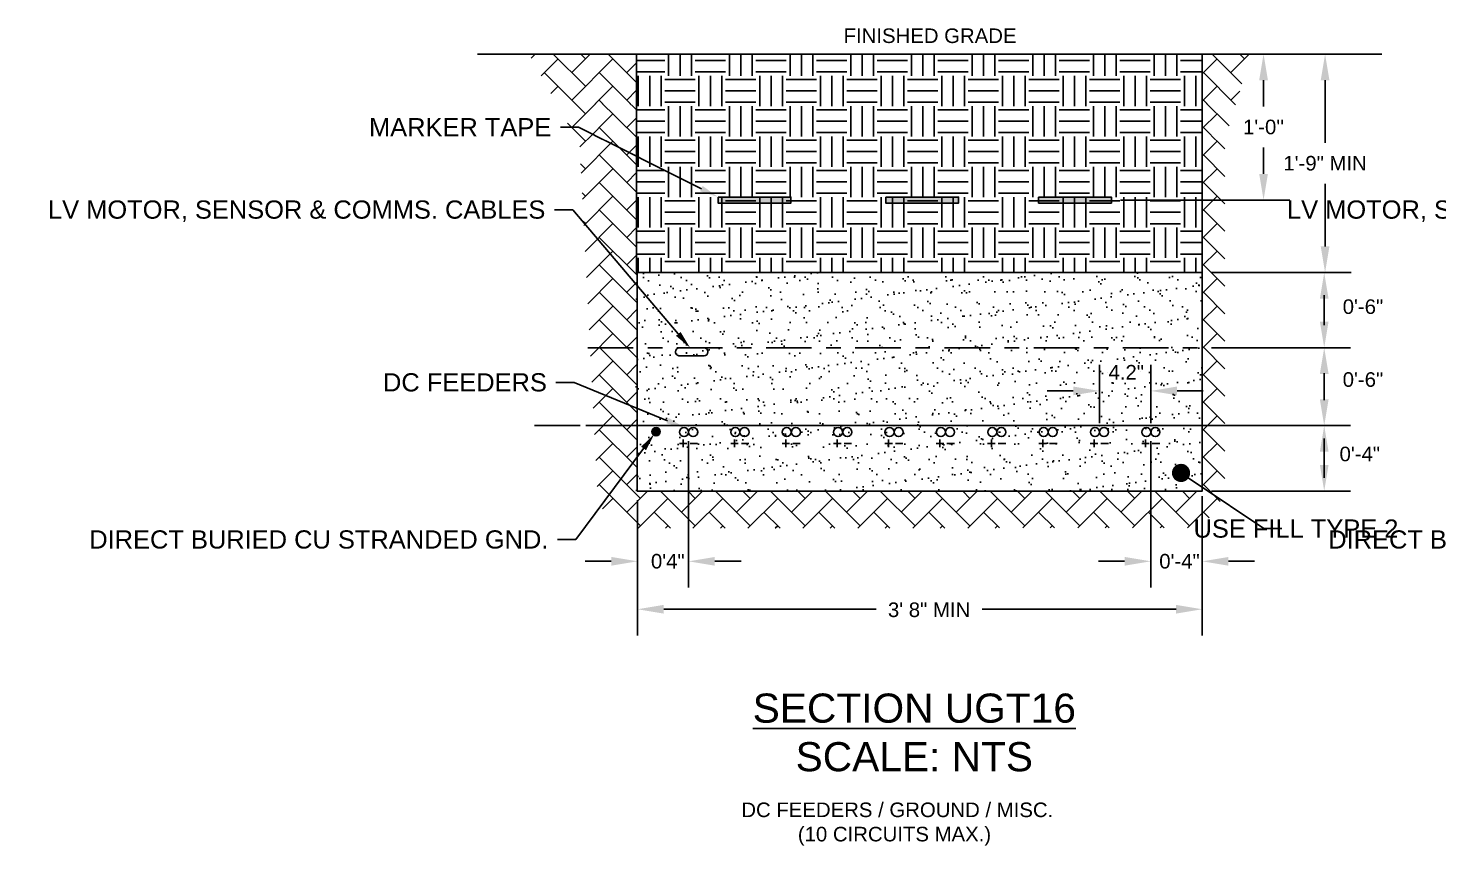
# Model space of a CAD drawing. Header units: feet. Extents: x -21 to 1000, y -35 to 71.
# Drawn here: x 871.3 to 880.98, y 41.56 to 47.17 of the extents above; entities that cross this region are included whole.
import ezdxf
from ezdxf import colors
from ezdxf.entities.mleader import LeaderData, LeaderLine
from ezdxf.math import Vec2, Vec3

# ---------------------------------------------------------------- set-up
doc = ezdxf.new("R2010")
doc.units = ezdxf.units.FT
doc.header["$MEASUREMENT"] = 0
doc.linetypes.add('CENTER', pattern=[2, 1.25, -0.25, 0.25, -0.25])
for name, color, linetype in [('E-CABL-HARN-CBHR', 2, 'Continuous'), ('E-CABL-INST', 1, 'INSTRUMENT_CABLE'), ('E-CABL-UG2', 142, 'GROUND_WIRE_G2'), ('E-FIN-GR', 4, 'Continuous'), ('E-MRKR-TREN', 6, 'Continuous'), ('E-TREN', 3, 'Continuous'), ('E-TREN-HATCH', 254, 'Continuous'), ('G-ANNO-TEXT', 1, 'Continuous'), ('G-DIMS', 7, 'Continuous'), ('G-TEXT', 7, 'Continuous'), ('text', 1, 'Continuous'), ('X-SES2-TREN_SECT$0$G-TEXT', 7, 'Continuous')]:
    doc.layers.add(name, color=color, linetype=linetype)
doc.styles.add('NEI-A', font='arial.ttf')
doc.styles.get("Standard").update_dxf_attribs({"font": 'arial.ttf'})
doc.linetypes.add('GROUND_WIRE_G2', pattern='A,1,-0.2,["G2",Standard,S=0.1,R=0,X=-0.1,Y=-0.05],-0.2', length=1.4)
doc.linetypes.add('INSTRUMENT_CABLE', pattern='A,1,-0.2,["INST",Standard,S=0.1,R=0,X=-0.09,Y=-0.05],-0.3', length=1.5)
doc.dimstyles.new('Annotative - Arch', dxfattribs={"dimscale": 0, "dimtxt": 0.1, "dimasz": 0.18, "dimexe": 0.18, "dimexo": 0.0625, "dimgap": 0.09, "dimtad": 0, "dimtih": 1, "dimtoh": 1, "dimdec": 4, "dimlfac": 12, "dimzin": 0, "dimdsep": 46, "dimlunit": 4, "dimtxsty": 'NEI-A', "dimcen": 0.09, "dimadec": 1, "dimazin": 0, "dimtfac": 1, "dimtdec": 4, "dimtofl": 0, "dimtmove": 0, "dimatfit": 3, "dimfxl": 1, "dimtolj": 1, "dimtzin": 0, "dimarcsym": 0})

# ---------------------------------------------------------------- blocks, each defined once
blk = doc.blocks.new('_Dot')
at = {"color": 0, "linetype": 'ByBlock', "lineweight": -2}
blk.add_line((-0.5, 0), (-1, 0), dxfattribs=at)
at = {"color": 0, "linetype": 'ByBlock', "const_width": 0.5}
blk.add_lwpolyline([(-0.25, 0, 1), (0.25, 0, 1)], format="xyb", close=True, dxfattribs=at)
blk = doc.blocks.new('*D147')
at = {"layer": 'Defpoints', "color": 0, "transparency": 16777216}
for p in [(879.3657, 46.9897), (879.7806, 46.9897), (878.7361, 45.9872)]:
    blk.add_point(p, dxfattribs=at)
at = {"layer": 'text', "color": 0, "lineweight": -2, "transparency": 16777216}
for p, q in [((879.4282, 46.9897), (879.9606, 46.9897)), ((879.7806, 46.8097), (879.7806, 46.6295)), ((879.7806, 46.1672), (879.7806, 46.3474)), ((878.7986, 45.9872), (879.9606, 45.9872))]:
    blk.add_line(p, q, dxfattribs=at)
at = {"layer": 'text', "color": 0, "transparency": 16777216}
for points in [[(879.7506, 46.8097), (879.8106, 46.8097), (879.7806, 46.9897)], [(879.7506, 46.1672), (879.8106, 46.1672), (879.7806, 45.9872)]]:
    blk.add_solid(points, dxfattribs=at)
at = {"layer": 'text', "color": 0, "transparency": 16777216, "insert": (879.7806, 46.4885), "char_height": 0.1, "attachment_point": 5, "style": 'NEI-A'}
blk.add_mtext("\\A1;1'-0''", dxfattribs=at)
blk = doc.blocks.new('*D174')
at = {"layer": 'Defpoints', "color": 0, "transparency": 16777216}
for p in [(879.3596, 46.9897), (880.2031, 46.9897), (879.3596, 45.4897)]:
    blk.add_point(p, dxfattribs=at)
at = {"layer": 'text', "color": 0, "lineweight": -2, "transparency": 16777216}
for p, q in [((879.4221, 46.9897), (880.3831, 46.9897)), ((880.2031, 46.8097), (880.2031, 46.3808)), ((880.2031, 45.6697), (880.2031, 46.0986)), ((879.4221, 45.4897), (880.3831, 45.4897))]:
    blk.add_line(p, q, dxfattribs=at)
at = {"layer": 'text', "color": 0, "transparency": 16777216}
for points in [[(880.1731, 46.8097), (880.2331, 46.8097), (880.2031, 46.9897)], [(880.1731, 45.6697), (880.2331, 45.6697), (880.2031, 45.4897)]]:
    blk.add_solid(points, dxfattribs=at)
at = {"layer": 'text', "color": 0, "transparency": 16777216, "insert": (880.2031, 46.2397), "char_height": 0.1, "attachment_point": 5, "style": 'NEI-A'}
blk.add_mtext('\\A1;1\'-9" MIN', dxfattribs=at)
blk = doc.blocks.new('*D175')
at = {"layer": 'Defpoints', "color": 0, "transparency": 16777216}
for p in [(875.8326, 44.3946), (875.4814, 43.9897), (875.8326, 43.5077)]:
    blk.add_point(p, dxfattribs=at)
at = {"layer": 'text', "color": 0, "lineweight": -2, "transparency": 16777216}
for p, q in [((875.8326, 44.3321), (875.8326, 43.3277)), ((875.4814, 43.9272), (875.4814, 43.3277)), ((875.3014, 43.5077), (875.1214, 43.5077)), ((876.0126, 43.5077), (876.1926, 43.5077))]:
    blk.add_line(p, q, dxfattribs=at)
at = {"layer": 'text', "color": 0, "transparency": 16777216}
for points in [[(875.3014, 43.5377), (875.3014, 43.4777), (875.4814, 43.5077)], [(876.0126, 43.5377), (876.0126, 43.4777), (875.8326, 43.5077)]]:
    blk.add_solid(points, dxfattribs=at)
at = {"layer": 'text', "color": 0, "transparency": 16777216, "insert": (875.6899, 43.5077), "char_height": 0.1, "attachment_point": 5, "style": 'NEI-A'}
blk.add_mtext('\\A1;0\'4"', dxfattribs=at)
blk = doc.blocks.new('*D176')
at = {"layer": 'Defpoints', "color": 0, "transparency": 16777216}
for p in [(879.3596, 44.9736), (879.3596, 44.4398), (880.1972, 44.4398)]:
    blk.add_point(p, dxfattribs=at)
at = {"layer": 'text', "color": 0, "lineweight": -2, "transparency": 16777216}
for p, q in [((879.4221, 44.9736), (880.3772, 44.9736)), ((880.1972, 44.6198), (880.1972, 44.7998)), ((880.1972, 44.7936), (880.1972, 44.6136)), ((879.4221, 44.4398), (880.3772, 44.4398))]:
    blk.add_line(p, q, dxfattribs=at)
at = {"layer": 'text', "color": 0, "transparency": 16777216}
for points in [[(880.1672, 44.7936), (880.2272, 44.7936), (880.1972, 44.9736)], [(880.1672, 44.6198), (880.2272, 44.6198), (880.1972, 44.4398)]]:
    blk.add_solid(points, dxfattribs=at)
at = {"layer": 'text', "color": 0, "transparency": 16777216, "insert": (880.4632, 44.7549), "char_height": 0.1, "attachment_point": 5, "style": 'NEI-A'}
blk.add_mtext('\\A1;0\'-6"', dxfattribs=at)
blk = doc.blocks.new('*D177')
at = {"layer": 'Defpoints', "color": 0, "transparency": 16777216}
for p in [(879.0068, 44.3946), (879.3596, 44.0167), (879.3596, 43.5077)]:
    blk.add_point(p, dxfattribs=at)
at = {"layer": 'text', "color": 0, "lineweight": -2, "transparency": 16777216}
for p, q in [((879.0068, 44.3321), (879.0068, 43.3277)), ((879.3596, 43.9542), (879.3596, 43.3277)), ((878.8268, 43.5077), (878.6468, 43.5077)), ((879.5396, 43.5077), (879.7196, 43.5077))]:
    blk.add_line(p, q, dxfattribs=at)
at = {"layer": 'text', "color": 0, "transparency": 16777216}
for points in [[(878.8268, 43.5377), (878.8268, 43.4777), (879.0068, 43.5077)], [(879.5396, 43.5377), (879.5396, 43.4777), (879.3596, 43.5077)]]:
    blk.add_solid(points, dxfattribs=at)
at = {"layer": 'text', "color": 0, "transparency": 16777216, "insert": (879.2035, 43.5077), "char_height": 0.1, "attachment_point": 5, "style": 'NEI-A'}
blk.add_mtext('\\A1;0\'-4"', dxfattribs=at)
blk = doc.blocks.new('*D178')
at = {"layer": 'Defpoints', "color": 0, "transparency": 16777216}
for p in [(879.0068, 44.6774), (878.6541, 44.3946), (879.0068, 44.3946)]:
    blk.add_point(p, dxfattribs=at)
at = {"layer": 'text', "color": 0, "lineweight": -2, "transparency": 16777216}
for p, q in [((878.6541, 44.4571), (878.6541, 44.8574)), ((879.0068, 44.4571), (879.0068, 44.8574)), ((878.4741, 44.6774), (878.2941, 44.6774)), ((879.1868, 44.6774), (879.3668, 44.6774))]:
    blk.add_line(p, q, dxfattribs=at)
at = {"layer": 'text', "color": 0, "transparency": 16777216}
for points in [[(878.4741, 44.7074), (878.4741, 44.6474), (878.6541, 44.6774)], [(879.1868, 44.7074), (879.1868, 44.6474), (879.0068, 44.6774)]]:
    blk.add_solid(points, dxfattribs=at)
at = {"layer": 'text', "color": 0, "transparency": 16777216, "insert": (878.838, 44.8054), "char_height": 0.1, "attachment_point": 5, "style": 'NEI-A'}
blk.add_mtext('\\A1;4.2"', dxfattribs=at)
blk = doc.blocks.new('*D179')
at = {"layer": 'Defpoints', "color": 0, "transparency": 16777216}
for p in [(879.3596, 45.4897), (879.3596, 44.9736), (880.1972, 44.9736)]:
    blk.add_point(p, dxfattribs=at)
at = {"layer": 'text', "color": 0, "lineweight": -2, "transparency": 16777216}
for p, q in [((879.4221, 45.4897), (880.3772, 45.4897)), ((880.1972, 45.1536), (880.1972, 45.3336)), ((880.1972, 45.3097), (880.1972, 45.1297)), ((879.4221, 44.9736), (880.3772, 44.9736))]:
    blk.add_line(p, q, dxfattribs=at)
at = {"layer": 'text', "color": 0, "transparency": 16777216}
for points in [[(880.1672, 45.3097), (880.2272, 45.3097), (880.1972, 45.4897)], [(880.1672, 45.1536), (880.2272, 45.1536), (880.1972, 44.9736)]]:
    blk.add_solid(points, dxfattribs=at)
at = {"layer": 'text', "color": 0, "transparency": 16777216, "insert": (880.4632, 45.2551), "char_height": 0.1, "attachment_point": 5, "style": 'NEI-A'}
blk.add_mtext('\\A1;0\'-6"', dxfattribs=at)
blk = doc.blocks.new('*D180')
at = {"layer": 'Defpoints', "color": 0, "transparency": 16777216}
for p in [(879.3596, 44.4398), (879.3596, 43.9897), (880.1972, 43.9897)]:
    blk.add_point(p, dxfattribs=at)
at = {"layer": 'text', "color": 0, "lineweight": -2, "transparency": 16777216}
for p, q in [((879.4221, 44.4398), (880.3772, 44.4398)), ((880.1972, 44.1697), (880.1972, 44.3497)), ((880.1972, 44.2598), (880.1972, 44.0798)), ((879.4221, 43.9897), (880.3772, 43.9897))]:
    blk.add_line(p, q, dxfattribs=at)
at = {"layer": 'text', "color": 0, "transparency": 16777216}
for points in [[(880.1672, 44.2598), (880.2272, 44.2598), (880.1972, 44.4398)], [(880.1672, 44.1697), (880.2272, 44.1697), (880.1972, 43.9897)]]:
    blk.add_solid(points, dxfattribs=at)
at = {"layer": 'text', "color": 0, "transparency": 16777216, "insert": (880.4415, 44.2438), "char_height": 0.1, "attachment_point": 5, "style": 'NEI-A'}
blk.add_mtext('\\A1;0\'-4"', dxfattribs=at)
blk = doc.blocks.new('*D148')
at = {"layer": 'Defpoints', "color": 0, "transparency": 16777216}
for p in [(875.4814, 43.9897), (879.3596, 43.9897), (879.3596, 43.1787)]:
    blk.add_point(p, dxfattribs=at)
at = {"layer": 'text', "color": 0, "lineweight": -2, "transparency": 16777216}
for p, q in [((875.4814, 43.9272), (875.4814, 42.9987)), ((879.3596, 43.9272), (879.3596, 42.9987)), ((875.6614, 43.1787), (877.1199, 43.1787)), ((879.1796, 43.1787), (877.8479, 43.1787))]:
    blk.add_line(p, q, dxfattribs=at)
at = {"layer": 'text', "color": 0, "transparency": 16777216}
for points in [[(875.6614, 43.2087), (875.6614, 43.1487), (875.4814, 43.1787)], [(879.1796, 43.2087), (879.1796, 43.1487), (879.3596, 43.1787)]]:
    blk.add_solid(points, dxfattribs=at)
at = {"layer": 'text', "color": 0, "transparency": 16777216, "insert": (877.4839, 43.1745), "char_height": 0.1, "attachment_point": 5, "style": 'NEI-A'}
blk.add_mtext('\\A1;3\' 8" MIN', dxfattribs=at)

msp = doc.modelspace()

# ---------------------------------------------------------------- hatches: boundary and pattern name
at = {"layer": 'E-CABL-UG2', "linetype": 'Continuous'}
h = msp.add_hatch(color=256, dxfattribs=at)
edge = h.paths.add_edge_path()
edge.add_arc((875.6093891, 44.3974716), 0.0286458, 0, 360)
at = {"layer": 'E-TREN-HATCH', "linetype": 'Continuous'}
h = msp.add_hatch(dxfattribs=at)
h.set_pattern_fill('AR-SAND', color=252, scale=0.083333)
h.set_pattern_definition([(37.5, (833.1694, 58.7419), (-0.00524945, 0.16056865), [0, -0.12666667, 0, -0.14166667, 0, -0.13541667]), (7.5, (833.1694, 58.7419), (0.1474814, 0.2351788), [0, -0.06833333, 0, -0.11416667, 0, -0.04375]), (327.5, (833.0669, 58.7419), (0.25951182, 0.0004716), [0, -0.04166667, 0, -0.15, 0, -0.19583333]), (317.5, (833.0669, 58.7419), (0.2505106, 0.0731396), [0, -0.02083333, 0, -0.09833333, 0, -0.1125])])
h.paths.add_polyline_path([(875.4699318, 45.489706), (879.3595572, 45.489706), (879.3595572, 43.989706), (875.4699318, 43.989706)])

# ---------------------------------------------------------------- linework, layer by layer
for p, q in [((875.1273373, 44.4397746), (879.7122421, 44.4397746)), ((875.4800223, 44.4397746), (875.8327073, 44.4397746))]:
    msp.add_line(p, q)
for p in [(875.8327073, 44.4397746), (876.1853923, 44.4397746), (876.1853923, 44.4397746), (876.5380773, 44.4397746), (876.5380773, 44.4397746), (876.8907623, 44.4397746), (876.8907623, 44.4397746), (877.2434472, 44.4397746), (877.2434472, 44.4397746), (877.5961322, 44.4397746), (877.5961322, 44.4397746), (877.9488172, 44.4397746), (877.9488172, 44.4397746), (878.3015022, 44.4397746), (878.3015022, 44.4397746), (878.6541872, 44.4397746), (878.6541872, 44.4397746), (879.0068722, 44.4397746), (879.0068722, 44.4397746)]:
    msp.add_point(p)
at = {"layer": 'E-CABL-HARN-CBHR', "linetype": 'Continuous'}
for centre in [(875.8013831, 44.3946298), (875.8638831, 44.3946298), (876.1540681, 44.3946298), (876.2165681, 44.3946298), (876.5067531, 44.3946298), (876.5692531, 44.3946298), (876.8594381, 44.3946298), (876.9219381, 44.3946298), (877.2121231, 44.3946298), (877.2746231, 44.3946298), (877.564808, 44.3946298), (877.627308, 44.3946298), (877.917493, 44.3946298), (877.979993, 44.3946298), (878.270178, 44.3946298), (878.332678, 44.3946298), (878.622863, 44.3946298), (878.685363, 44.3946298), (878.975548, 44.3946298), (879.038048, 44.3946298)]:
    msp.add_circle(centre, 0.03125, dxfattribs=at)
at = {"layer": 'E-CABL-INST', "linetype": 'Continuous', "flags": 128}
msp.add_lwpolyline([(875.77071, 44.97357), (875.9373766, 44.97357, -0.414213567), (875.9655016, 44.945445, -0.414213506), (875.9373766, 44.91732), (875.77071, 44.91732, -0.414213567), (875.742585, 44.945445, -0.414119723), (875.770701, 44.97357, -0.000160154)], format="xyb", dxfattribs=at)
at = {"layer": 'E-CABL-UG2', "linetype": 'Continuous'}
msp.add_circle((875.6093891, 44.3974716), 0.0286458, dxfattribs=at)
at = {"layer": 'E-FIN-GR', "flags": 128}
msp.add_lwpolyline([(874.3834891, 46.989706), (880.5926757, 46.989706)], dxfattribs=at)
at = {"layer": 'E-TREN', "color": 252, "linetype": 'Continuous'}
msp.add_lwpolyline([(875.4800223, 45.489706), (879.3595572, 45.489706), (879.3595572, 43.989706), (875.4800223, 43.989706)], close=True, dxfattribs=at)
at = {"layer": 'G-DIMS', "linetype": 'CENTER', "ltscale": 0.25}
for points in [[(875.1399, 44.97357), (879.7122421, 44.97357)], [(874.7746524, 44.4397746), (880.0649271, 44.4397746)]]:
    msp.add_lwpolyline(points, dxfattribs=at)
at = {"layer": 'G-TEXT'}
for p, q in [((875.7695761, 44.3175511), (875.8210676, 44.3175511)), ((875.7953218, 44.3432968), (875.7953218, 44.2918053)), ((875.8424543, 44.3175511), (875.8939458, 44.3175511)), ((876.122261, 44.3175511), (876.1737526, 44.3175511)), ((876.1480068, 44.3432968), (876.1480068, 44.2918053)), ((876.1951392, 44.3175511), (876.2466308, 44.3175511)), ((876.474946, 44.3175511), (876.5264376, 44.3175511)), ((876.5006918, 44.3432968), (876.5006918, 44.2918053)), ((876.5478242, 44.3175511), (876.5993158, 44.3175511)), ((876.827631, 44.3175511), (876.8791226, 44.3175511)), ((876.8533768, 44.3432968), (876.8533768, 44.2918053)), ((876.9005092, 44.3175511), (876.9520008, 44.3175511)), ((877.180316, 44.3175511), (877.2318076, 44.3175511)), ((877.2060618, 44.3432968), (877.2060618, 44.2918053)), ((877.2531942, 44.3175511), (877.3046858, 44.3175511)), ((877.533001, 44.3175511), (877.5844925, 44.3175511)), ((877.5587468, 44.3432968), (877.5587468, 44.2918053)), ((877.6058792, 44.3175511), (877.6573707, 44.3175511)), ((877.885686, 44.3175511), (877.9371775, 44.3175511)), ((877.9114317, 44.3432968), (877.9114317, 44.2918053)), ((877.9585642, 44.3175511), (878.0100557, 44.3175511)), ((878.2383709, 44.3175511), (878.2898625, 44.3175511)), ((878.2641167, 44.3432968), (878.2641167, 44.2918053)), ((878.3112491, 44.3175511), (878.3627407, 44.3175511)), ((878.5910559, 44.3175511), (878.6425475, 44.3175511)), ((878.6168017, 44.3432968), (878.6168017, 44.2918053)), ((878.6639341, 44.3175511), (878.7154257, 44.3175511)), ((878.9437409, 44.3175511), (878.9952325, 44.3175511)), ((878.9694867, 44.3432968), (878.9694867, 44.2918053)), ((879.0166191, 44.3175511), (879.0681107, 44.3175511))]:
    msp.add_line(p, q, dxfattribs=at)

# ---------------------------------------------------------------- texts
at = {"layer": 'G-ANNO-TEXT', "insert": (877.3825421, 42.3319779), "char_height": 0.2, "attachment_point": 5, "style": 'NEI-A'}
msp.add_mtext_dynamic_manual_height_columns('{\\LSECTION UGT16\\P\\l\\C7;SCALE: NTS}', width=5.832687783, gutter_width=0.546875, heights=[0], dxfattribs=at)
at = {"layer": 'text', "insert": (877.4906314, 47.1147432), "char_height": 0.1, "attachment_point": 5, "style": 'NEI-A'}
msp.add_mtext_dynamic_manual_height_columns('FINISHED GRADE', width=1.462168794, gutter_width=0.546875, heights=[0], dxfattribs=at)
at = {"layer": 'X-SES2-TREN_SECT$0$G-TEXT', "insert": (877.2463022, 41.7036022), "char_height": 0.1, "attachment_point": 5, "style": 'NEI-A'}
msp.add_mtext_dynamic_manual_height_columns(' DC FEEDERS / GROUND / MISC.\\P(10 CIRCUITS MAX.)', width=5.021927083, gutter_width=0.546875, heights=[0], dxfattribs=at)

# ---------------------------------------------------------------- dimensions: what is measured, and where the dimension line sits
at = {"layer": 'text'}
for base, p1, p2, text, picture, middle in [((880.1972278, 44.97357), (879.3595572, 45.489706), (879.3595572, 44.97357), '0\'-6"', '*D179', (880.4631971, 45.2551409)), ((880.1972278, 44.4397746), (879.3595572, 44.97357), (879.3595572, 44.4397746), '0\'-6"', '*D176', (880.4631971, 44.7549239)), ((880.1972278, 43.989706), (879.3595572, 44.4397746), (879.3595572, 43.989706), '0\'-4"', '*D180', (880.4414565, 44.2438323))]:
    dim = msp.add_linear_dim(base=base, p1=p1, p2=p2, angle=90, text=text, dimstyle='Annotative - Arch', override={"dimscale": 1, "dimtmove": 2}, dxfattribs=at)
    dim.commit()
    dim.dimension.update_dxf_attribs({"geometry": picture, "text_midpoint": middle, "dimtype": 160})
for base, p1, p2, text, picture, middle in [((879.006798, 44.67737), (878.654113, 44.3946298), (879.006798, 44.3946298), '4.2"', '*D178', (878.837958, 44.8054131)), ((875.8326331, 43.5076747), (875.4814194, 43.989706), (875.8326331, 44.3946298), '0\'4"', '*D175', (875.689858, 43.5076747)), ((879.3595572, 43.5076747), (879.006798, 44.3946298), (879.3595572, 44.0166655), '0\'-4"', '*D177', (879.203545, 43.5076747)), ((879.3595572, 43.1787411), (875.4814194, 43.989706), (879.3595572, 43.989706), '3\' 8" MIN', '*D148', (877.4838905, 43.174502))]:
    dim = msp.add_linear_dim(base=base, p1=p1, p2=p2, text=text, dimstyle='Annotative - Arch', override={"dimscale": 1, "dimtxsty": 'NEI-A', "dimtmove": 2}, dxfattribs=at)
    dim.commit()
    dim.dimension.update_dxf_attribs({"geometry": picture, "text_midpoint": middle, "dimtype": 160})

# ---------------------------------------------------------------- leaders
ml = msp.add_multileader_mtext('Standard', dxfattribs=at)
ml.set_content('LV MOTOR, SENSOR & COMMS. CABLES', color=256, style='NEI-A')
ml.set_leader_properties()
ml.build(insert=Vec2(0, 0))
ml.multileader.update_dxf_attribs({"dogleg_length": 0.0104167, "arrow_head_size": 0.125, "scale": 12})
ctx = ml.context
ctx.base_point, ctx.scale, ctx.char_height, ctx.arrow_head_size, ctx.landing_gap_size, ctx.plane_origin = Vec3(891.9785799, 45.9211109), 12, 0.125, 0.125, 0.0625, Vec3(895.042501, 45.305397)
ctx.text_align_type = 2
notes = []
notes.append((ctx, [(0, (1, 1, 0), (893.1607934, 45.9211109), (-1, 0), 0.125, [(0, [(893.9671108, 44.97357)], 0, [])])]))
ctx.mtext.insert, ctx.mtext.width, ctx.mtext.alignment, ctx.mtext.flow_direction = Vec3(892.9732934, 45.9846767), 1.28859375, 3, 5
ml = msp.add_multileader_mtext('Standard', dxfattribs=at)
ml.set_content('DC FEEDERS', color=256, style='NEI-A')
ml.set_leader_properties()
ml.build(insert=Vec2(0, 0))
ml.multileader.update_dxf_attribs({"dogleg_length": 0.0104167, "arrow_head_size": 0.125, "scale": 12})
ctx = ml.context
ctx.base_point, ctx.scale, ctx.char_height, ctx.arrow_head_size, ctx.landing_gap_size, ctx.plane_origin = Vec3(873.9957094, 44.735369), 12, 0.125, 0.125, 0.0625, Vec3(876.918268, 44.9553497)
ctx.text_align_type = 2
notes.append((ctx, [(0, (1, 1, 0), (875.0470395, 44.735369), (-1, 0), 0.125, [(0, [(875.8037759, 44.4257881)], 0, [])])]))
ctx.mtext.insert, ctx.mtext.width, ctx.mtext.alignment, ctx.mtext.flow_direction = Vec3(874.8595395, 44.7989348), 0.90109375, 3, 5
ml = msp.add_multileader_mtext('Standard', dxfattribs=at)
ml.set_content('DC FEEDERS', color=256, style='NEI-A')
ml.set_leader_properties()
ml.build(insert=Vec2(0, 0))
ml.multileader.update_dxf_attribs({"dogleg_length": 0.0104167, "arrow_head_size": 0.125, "scale": 12})
ctx = ml.context
ctx.base_point, ctx.scale, ctx.char_height, ctx.arrow_head_size, ctx.landing_gap_size, ctx.plane_origin = Vec3(882.5035779, 44.735369), 12, 0.125, 0.125, 0.0625, Vec3(885.4261366, 44.9553497)
ctx.text_align_type = 2
notes.append((ctx, [(0, (1, 1, 0), (883.5549081, 44.735369), (-1, 0), 0.125, [(0, [(884.3116444, 44.4257881)], 0, [])])]))
ctx.mtext.insert, ctx.mtext.width, ctx.mtext.alignment, ctx.mtext.flow_direction = Vec3(883.3674081, 44.7989348), 0.90109375, 3, 5
ml = msp.add_multileader_mtext('Standard', dxfattribs=at)
ml.set_content('DIRECT BURIED CU STRANDED GND.', color=256, style='NEI-A')
ml.set_leader_properties()
ml.build(insert=Vec2(0, 0))
ml.multileader.update_dxf_attribs({"dogleg_length": 0.0104167, "arrow_head_size": 0.125, "scale": 12})
ctx = ml.context
ctx.base_point, ctx.scale, ctx.char_height, ctx.arrow_head_size, ctx.landing_gap_size, ctx.plane_origin = Vec3(873.8641353, 43.6567282), 12, 0.125, 0.125, 0.0625, Vec3(877.2091157, 43.6367276)
ctx.text_align_type = 2
notes.append((ctx, [(0, (1, 1, 0), (875.0575187, 43.6567282), (-1, 0), 0.125, [(0, [(875.5982236, 44.382483)], 0, [])])]))
ctx.mtext.insert, ctx.mtext.width, ctx.mtext.alignment, ctx.mtext.flow_direction = Vec3(874.8700187, 43.720294), 1.221927083, 3, 5
ml = msp.add_multileader_mtext('Standard', dxfattribs=at)
ml.set_content('DIRECT BURIED CU STRANDED GND.', color=256, style='NEI-A')
ml.set_leader_properties()
ml.build(insert=Vec2(0, 0))
ml.multileader.update_dxf_attribs({"dogleg_length": 0.0104167, "arrow_head_size": 0.125, "scale": 12})
ctx = ml.context
ctx.base_point, ctx.scale, ctx.char_height, ctx.arrow_head_size, ctx.landing_gap_size, ctx.plane_origin = Vec3(882.3720039, 43.6567282), 12, 0.125, 0.125, 0.0625, Vec3(885.7169843, 43.6367276)
ctx.text_align_type = 2
notes.append((ctx, [(0, (1, 1, 0), (883.5653872, 43.6567282), (-1, 0), 0.125, [(0, [(884.1060921, 44.382483)], 0, [])])]))
ctx.mtext.insert, ctx.mtext.width, ctx.mtext.alignment, ctx.mtext.flow_direction = Vec3(883.3778872, 43.720294), 1.221927083, 3, 5
ml = msp.add_multileader_mtext('Standard', dxfattribs=at)
ml.set_content('DIRECT BURIED CU STRANDED GND.', color=256, style='NEI-A')
ml.set_leader_properties()
ml.build(insert=Vec2(0, 0))
ml.multileader.update_dxf_attribs({"dogleg_length": 0.0104167, "arrow_head_size": 0.125, "scale": 12})
ctx = ml.context
ctx.base_point, ctx.scale, ctx.char_height, ctx.arrow_head_size, ctx.landing_gap_size, ctx.plane_origin = Vec3(891.9883683, 43.6567282), 12, 0.125, 0.125, 0.0625, Vec3(895.3333487, 43.6367276)
ctx.text_align_type = 2
notes.append((ctx, [(0, (1, 1, 0), (893.1817517, 43.6567282), (-1, 0), 0.125, [(0, [(893.7224566, 44.382483)], 0, [])])]))
ctx.mtext.insert, ctx.mtext.width, ctx.mtext.alignment, ctx.mtext.flow_direction = Vec3(892.9942517, 43.720294), 1.221927083, 3, 5
ml = msp.add_multileader_mtext('Standard', dxfattribs=at)
ml.set_content('USE FILL TYPE 2', color=256, style='NEI-A')
ml.set_leader_properties()
ml.set_arrow_properties(name='DOT')
ml.build(insert=Vec2(0, 0))
ml.multileader.update_dxf_attribs({"dogleg_length": 0.0104167, "arrow_head_size": 0.125, "scale": 12})
ctx = ml.context
ctx.base_point, ctx.scale, ctx.char_height, ctx.arrow_head_size, ctx.landing_gap_size, ctx.plane_origin = Vec3(879.9071582, 43.732491), 12, 0.125, 0.125, 0.0625, Vec3(878.8645018, 42.641703)
ctx.text_align_type = 2
notes.append((ctx, [(0, (1, 1, 0), (879.7821582, 43.732491), (1, 0), 0.125, [(0, [(879.2140333, 44.1145218)], 0, [])])]))
ctx.mtext.insert, ctx.mtext.width, ctx.mtext.alignment, ctx.mtext.flow_direction = Vec3(880.7066978, 43.7950336), 1.12609375, 3, 5
ml = msp.add_multileader_mtext('Standard', dxfattribs=at)
ml.set_content('USE FILL TYPE 2', color=256, style='NEI-A')
ml.set_leader_properties()
ml.set_arrow_properties(name='DOT')
ml.build(insert=Vec2(0, 0))
ml.multileader.update_dxf_attribs({"dogleg_length": 0.0104167, "arrow_head_size": 0.125, "scale": 12})
ctx = ml.context
ctx.base_point, ctx.scale, ctx.char_height, ctx.arrow_head_size, ctx.landing_gap_size, ctx.plane_origin = Vec3(888.7677118, 43.732491), 12, 0.125, 0.125, 0.0625, Vec3(887.7250554, 42.641703)
ctx.text_align_type = 2
notes.append((ctx, [(0, (1, 1, 0), (888.6427118, 43.732491), (1, 0), 0.125, [(0, [(888.0745868, 44.1145218)], 0, [])])]))
ctx.mtext.insert, ctx.mtext.width, ctx.mtext.alignment, ctx.mtext.flow_direction = Vec3(889.5672513, 43.7950336), 1.12609375, 3, 5
for ctx, leaders in notes:
    for number, flags, end, landing, length, lines in leaders:
        leader = LeaderData()
        leader.index, (leader.has_last_leader_line, leader.has_dogleg_vector, leader.attachment_direction) = number, flags
        leader.last_leader_point, leader.dogleg_vector, leader.dogleg_length = Vec3(end), Vec3(landing), length
        for number, points, colour, breaks in lines:
            line = LeaderLine()
            line.index, line.vertices, line.color, line.breaks = number, Vec3.list(points), colors.encode_raw_color(colour), breaks
            leader.lines.append(line)
        ctx.leaders.append(leader)

# ---------------------------------------------------------------- next in the draw order: leaders
ml = msp.add_multileader_mtext('Standard', dxfattribs=at)
ml.set_content('MARKER TAPE ', color=256, style='NEI-A')
ml.set_leader_properties()
ml.build(insert=Vec2(0, 0))
ml.multileader.update_dxf_attribs({"dogleg_length": 0.0104167, "arrow_head_size": 0.125, "scale": 12})
ctx = ml.context
ctx.base_point, ctx.scale, ctx.char_height, ctx.arrow_head_size, ctx.landing_gap_size, ctx.plane_origin = Vec3(882.6333178, 46.5249262), 12, 0.125, 0.125, 0.0625, Vec3(884.8990386, 45.5775171)
ctx.text_align_type = 2
notes = []
notes.append((ctx, [(0, (1, 1, 0), (883.6152414, 46.5249262), (-1, 0), 0.125, [(0, [(884.6226309, 46.0349023)], 0, [])])]))
ctx.mtext.insert, ctx.mtext.width, ctx.mtext.alignment, ctx.mtext.flow_direction = Vec3(883.4277414, 46.5874262), 0.921927083, 3, 5
ctx.mtext.has_bg_fill, ctx.mtext.bg_color, ctx.mtext.bg_scale_factor, ctx.mtext.bg_transparency, ctx.mtext.use_window_bg_color = 1, -1073741824, 1.5, 0, 1
for ctx, leaders in notes:
    for number, flags, end, landing, length, lines in leaders:
        leader = LeaderData()
        leader.index, (leader.has_last_leader_line, leader.has_dogleg_vector, leader.attachment_direction) = number, flags
        leader.last_leader_point, leader.dogleg_vector, leader.dogleg_length = Vec3(end), Vec3(landing), length
        for number, points, colour, breaks in lines:
            line = LeaderLine()
            line.index, line.vertices, line.color, line.breaks = number, Vec3.list(points), colors.encode_raw_color(colour), breaks
            leader.lines.append(line)
        ctx.leaders.append(leader)

# ---------------------------------------------------------------- next in the draw order: hatches: boundary and pattern name
at = {"layer": 'E-MRKR-TREN', "linetype": 'Continuous'}
h = msp.add_hatch(color=256, dxfattribs=at)
h.dxf.hatch_style = 1
h.paths.add_polyline_path([(877.186802, 46.0080393), (877.686802, 46.0080393), (877.686802, 45.9663726), (877.186802, 45.9663726)])
h = msp.add_hatch(color=256, dxfattribs=at)
h.dxf.hatch_style = 1
h.paths.add_polyline_path([(877.186802, 46.0080393), (877.686802, 46.0080393), (877.686802, 45.9663726), (877.186802, 45.9663726)])
h = msp.add_hatch(color=256, dxfattribs=at)
h.dxf.hatch_style = 1
h.paths.add_polyline_path([(878.2360896, 46.0080393), (878.7360896, 46.0080393), (878.7360896, 45.9663726), (878.2360896, 45.9663726)])
h = msp.add_hatch(color=256, dxfattribs=at)
h.dxf.hatch_style = 1
h.paths.add_polyline_path([(878.2360896, 46.0080393), (878.7360896, 46.0080393), (878.7360896, 45.9663726), (878.2360896, 45.9663726)])
at = {"layer": 'E-TREN-HATCH', "linetype": 'Continuous'}
h = msp.add_hatch(dxfattribs=at)
h.set_pattern_fill('AR-HBONE', color=256, scale=0.033333)
h.set_pattern_definition([(45, (833.1694, 58.7419), (1e-17, 0.1885618), [0.4, -0.1333333]), (135, (833.26369, 58.83618), (1e-17, 0.1885618), [0.4, -0.1333333])])
h.paths.add_polyline_path([(879.6943894, 46.989706), (879.3595572, 46.989706), (879.3595572, 43.989706), (875.4747132, 43.989706), (875.4747132, 46.989706), (874.7361741, 46.989706), (875.0843425, 46.3656809), (875.2109492, 43.9006435), (875.3744829, 43.7339768), (879.3595572, 43.7378205), (879.5142137, 43.9659214), (879.5142137, 46.3970128)])
h = msp.add_hatch(dxfattribs=at)
h.set_pattern_fill('EARTH', color=256, scale=0.833333)
h.set_pattern_definition([(0, (833.1694, 58.7419), (0.2083333, 0.2083333), [0.2083333, -0.2083333]), (0, (833.1694, 58.82002), (0.2083333, 0.2083333), [0.2083333, -0.2083333]), (0, (833.1694, 58.89815), (0.2083333, 0.2083333), [0.2083333, -0.2083333]), (90, (833.19545, 58.9242), (-0.2083333, 0.2083333), [0.2083333, -0.2083333]), (90, (833.27357, 58.9242), (-0.2083333, 0.2083333), [0.2083333, -0.2083333]), (90, (833.3517, 58.9242), (-0.2083333, 0.2083333), [0.2083333, -0.2083333])])
h.paths.add_polyline_path([(875.4747132, 46.989706), (879.3595572, 46.989706), (879.3595572, 45.489706), (875.4747132, 45.489706)])

# ---------------------------------------------------------------- next in the draw order: linework, layer by layer
at = {"layer": 'E-MRKR-TREN', "linetype": 'Continuous', "flags": 128}
for points in [[(877.186802, 46.0080393), (877.686802, 46.0080393), (877.686802, 45.9663726), (877.186802, 45.9663726)], [(878.2360896, 46.0080393), (878.7360896, 46.0080393), (878.7360896, 45.9663726), (878.2360896, 45.9663726)]]:
    msp.add_lwpolyline(points, close=True, dxfattribs=at)
at = {"layer": 'E-TREN', "color": 252, "linetype": 'Continuous'}
msp.add_lwpolyline([(875.4747132, 46.989706), (879.3595572, 46.989706), (879.3595572, 45.489706), (875.4747132, 45.489706)], close=True, dxfattribs=at)

# ---------------------------------------------------------------- next in the draw order: dimensions: what is measured, and where the dimension line sits
at = {"layer": 'text'}
for base, p1, p2, text, picture, middle in [((879.7805611, 46.989706), (878.7360896, 45.987206), (879.3657177, 46.989706), "1'-0''", '*D147', (879.7805611, 46.488456)), ((880.2031005, 46.989706), (879.3595572, 45.489706), (879.3595572, 46.989706), '1\'-9" MIN', '*D174', (880.2031005, 46.239706))]:
    dim = msp.add_linear_dim(base=base, p1=p1, p2=p2, angle=90, text=text, dimstyle='Annotative - Arch', override={"dimscale": 1, "dimtxsty": 'NEI-A', "dimtix": 0, "dimtofl": 0, "dimtmove": 2, "dimatfit": 3}, dxfattribs=at)
    dim.commit()
    dim.dimension.update_dxf_attribs({"geometry": picture, "text_midpoint": middle})

# ---------------------------------------------------------------- next in the draw order: leaders
ml = msp.add_multileader_mtext('Standard', dxfattribs=at)
ml.set_content('LV MOTOR, SENSOR & COMMS. CABLES', color=256, style='NEI-A')
ml.set_leader_properties()
ml.build(insert=Vec2(0, 0))
ml.multileader.update_dxf_attribs({"dogleg_length": 0.0104167, "arrow_head_size": 0.125, "scale": 12})
ctx = ml.context
ctx.base_point, ctx.scale, ctx.char_height, ctx.arrow_head_size, ctx.landing_gap_size, ctx.plane_origin = Vec3(882.3622154, 45.9211109), 12, 0.125, 0.125, 0.0625, Vec3(885.4261366, 45.305397)
ctx.text_align_type = 2
notes = []
notes.append((ctx, [(0, (1, 1, 0), (883.5444289, 45.9211109), (-1, 0), 0.125, [(0, [(884.3507463, 44.97357)], 0, [])])]))
ctx.mtext.insert, ctx.mtext.width, ctx.mtext.alignment, ctx.mtext.flow_direction = Vec3(883.3569289, 45.9846767), 1.28859375, 3, 5
for ctx, leaders in notes:
    for number, flags, end, landing, length, lines in leaders:
        leader = LeaderData()
        leader.index, (leader.has_last_leader_line, leader.has_dogleg_vector, leader.attachment_direction) = number, flags
        leader.last_leader_point, leader.dogleg_vector, leader.dogleg_length = Vec3(end), Vec3(landing), length
        for number, points, colour, breaks in lines:
            line = LeaderLine()
            line.index, line.vertices, line.color, line.breaks = number, Vec3.list(points), colors.encode_raw_color(colour), breaks
            leader.lines.append(line)
        ctx.leaders.append(leader)

# ---------------------------------------------------------------- next in the draw order: leaders
ml = msp.add_multileader_mtext('Standard', dxfattribs=at)
ml.set_content('MARKER TAPE ', color=256, style='NEI-A')
ml.set_leader_properties()
ml.build(insert=Vec2(0, 0))
ml.multileader.update_dxf_attribs({"dogleg_length": 0.0104167, "arrow_head_size": 0.125, "scale": 12})
ctx = ml.context
ctx.base_point, ctx.scale, ctx.char_height, ctx.arrow_head_size, ctx.landing_gap_size, ctx.plane_origin = Vec3(874.0951173, 46.4874688), 12, 0.125, 0.125, 0.0625, Vec3(876.0064955, 45.5775171)
ctx.text_align_type = 2
notes = []
notes.append((ctx, [(0, (1, 1, 0), (875.0770409, 46.4874688), (-1, 0), 0.125, [(0, [(876.032176, 46.0097096)], 0, [])])]))
ctx.mtext.insert, ctx.mtext.width, ctx.mtext.alignment, ctx.mtext.flow_direction = Vec3(874.8895409, 46.5499688), 0.921927083, 3, 5
ctx.mtext.has_bg_fill, ctx.mtext.bg_color, ctx.mtext.bg_scale_factor, ctx.mtext.bg_transparency, ctx.mtext.use_window_bg_color = 1, -1073741824, 1.5, 0, 1
for ctx, leaders in notes:
    for number, flags, end, landing, length, lines in leaders:
        leader = LeaderData()
        leader.index, (leader.has_last_leader_line, leader.has_dogleg_vector, leader.attachment_direction) = number, flags
        leader.last_leader_point, leader.dogleg_vector, leader.dogleg_length = Vec3(end), Vec3(landing), length
        for number, points, colour, breaks in lines:
            line = LeaderLine()
            line.index, line.vertices, line.color, line.breaks = number, Vec3.list(points), colors.encode_raw_color(colour), breaks
            leader.lines.append(line)
        ctx.leaders.append(leader)

# ---------------------------------------------------------------- next in the draw order: hatches: boundary and pattern name
at = {"layer": 'E-MRKR-TREN', "linetype": 'Continuous'}
h = msp.add_hatch(color=256, dxfattribs=at)
h.dxf.hatch_style = 1
h.paths.add_polyline_path([(876.0349323, 46.0080393), (876.5349323, 46.0080393), (876.5349323, 45.9663726), (876.0349323, 45.9663726)])
h = msp.add_hatch(color=256, dxfattribs=at)
h.dxf.hatch_style = 1
h.paths.add_polyline_path([(876.0349323, 46.0080393), (876.5349323, 46.0080393), (876.5349323, 45.9663726), (876.0349323, 45.9663726)])

# ---------------------------------------------------------------- next in the draw order: linework, layer by layer
at = {"layer": 'E-MRKR-TREN', "linetype": 'Continuous', "flags": 128}
msp.add_lwpolyline([(876.0349323, 46.0080393), (876.5349323, 46.0080393), (876.5349323, 45.9663726), (876.0349323, 45.9663726)], close=True, dxfattribs=at)

# ---------------------------------------------------------------- next in the draw order: leaders
at = {"layer": 'text'}
ml = msp.add_multileader_mtext('Standard', dxfattribs=at)
ml.set_content('LV MOTOR, SENSOR & COMMS. CABLES', color=256, style='NEI-A')
ml.set_leader_properties()
ml.build(insert=Vec2(0, 0))
ml.multileader.update_dxf_attribs({"dogleg_length": 0.0104167, "arrow_head_size": 0.125, "scale": 12})
ctx = ml.context
ctx.base_point, ctx.scale, ctx.char_height, ctx.arrow_head_size, ctx.landing_gap_size, ctx.plane_origin = Vec3(873.8543469, 45.9211109), 12, 0.125, 0.125, 0.0625, Vec3(876.918268, 45.305397)
ctx.text_align_type = 2
notes = []
notes.append((ctx, [(0, (1, 1, 0), (875.0365604, 45.9211109), (-1, 0), 0.125, [(0, [(875.8428778, 44.97357)], 0, [])])]))
ctx.mtext.insert, ctx.mtext.width, ctx.mtext.alignment, ctx.mtext.flow_direction = Vec3(874.8490604, 45.9846767), 1.28859375, 3, 5
for ctx, leaders in notes:
    for number, flags, end, landing, length, lines in leaders:
        leader = LeaderData()
        leader.index, (leader.has_last_leader_line, leader.has_dogleg_vector, leader.attachment_direction) = number, flags
        leader.last_leader_point, leader.dogleg_vector, leader.dogleg_length = Vec3(end), Vec3(landing), length
        for number, points, colour, breaks in lines:
            line = LeaderLine()
            line.index, line.vertices, line.color, line.breaks = number, Vec3.list(points), colors.encode_raw_color(colour), breaks
            leader.lines.append(line)
        ctx.leaders.append(leader)

doc.saveas('drawing.dxf')
